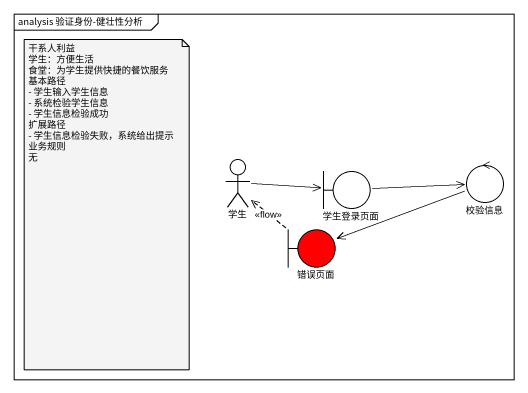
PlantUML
@startuml
mainframe analysis 验证身份-健壮性分析
actor 学生
boundary 学生登录页面
control 校验信息
boundary 错误页面 #FF0000
学生 -right-> 学生登录页面
学生登录页面 -right-> 校验信息
校验信息 -left-> 错误页面
错误页面 .up.> 学生 : <<flow>>
note as N1
  干系人利益
  学生：方便生活
  食堂：为学生提供快捷的餐饮服务
  基本路径
  - 学生输入学生信息
  - 系统检验学生信息
  - 学生信息检验成功
  扩展路径
  - 学生信息检验失败，系统给出提示
  业务规则
  无
end note
@enduml
